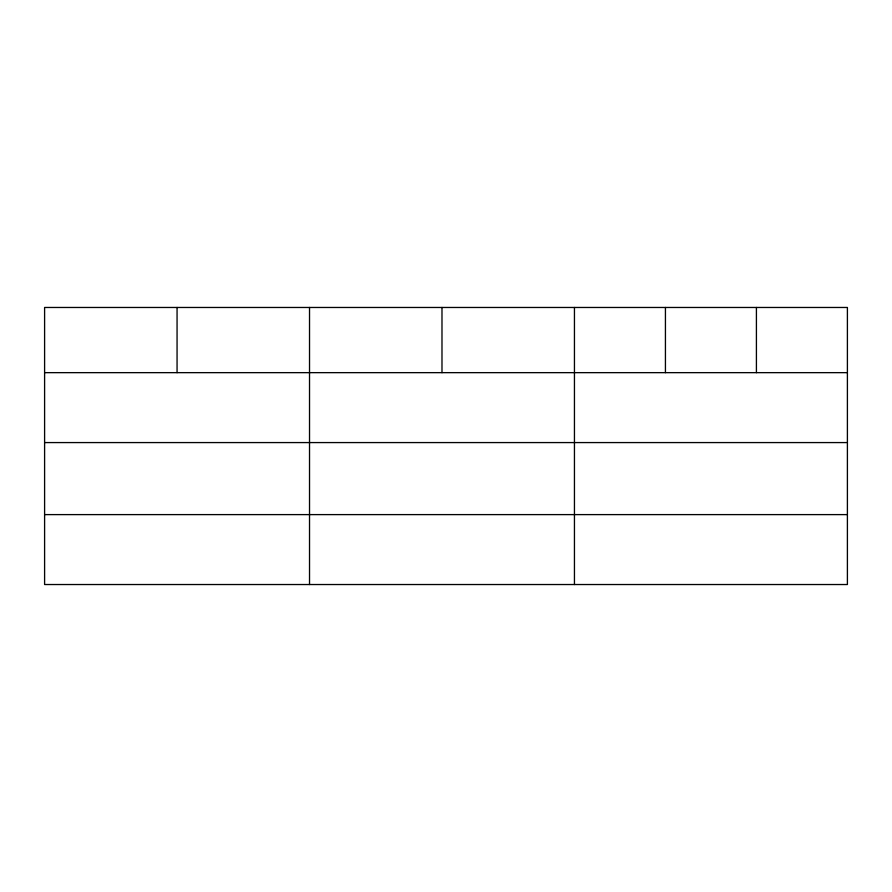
<?xml version="1.0" encoding="UTF-8"?>
<svg xmlns="http://www.w3.org/2000/svg" width="892" height="892" viewBox="0 0 892 892"><rect width="100%" height="100%" fill="white"/><g stroke="black" fill="none" stroke-linecap="round" stroke-linejoin="round"><path stroke-width="1.34" d="M847.4 442.577L847.4 307.472L44.6 307.472L44.6 584.528L847.4 584.528L847.4 442.577L44.6 442.577M44.6 372.655L847.4 372.655M44.6 514.606L847.4 514.606M756.416 307.472L756.416 372.655M665.432 307.472L665.432 372.655M574.448 307.472L574.448 584.528M441.986 307.472L441.986 372.655M309.524 307.472L309.524 584.528M177.062 307.472L177.062 372.655"/></g></svg>
